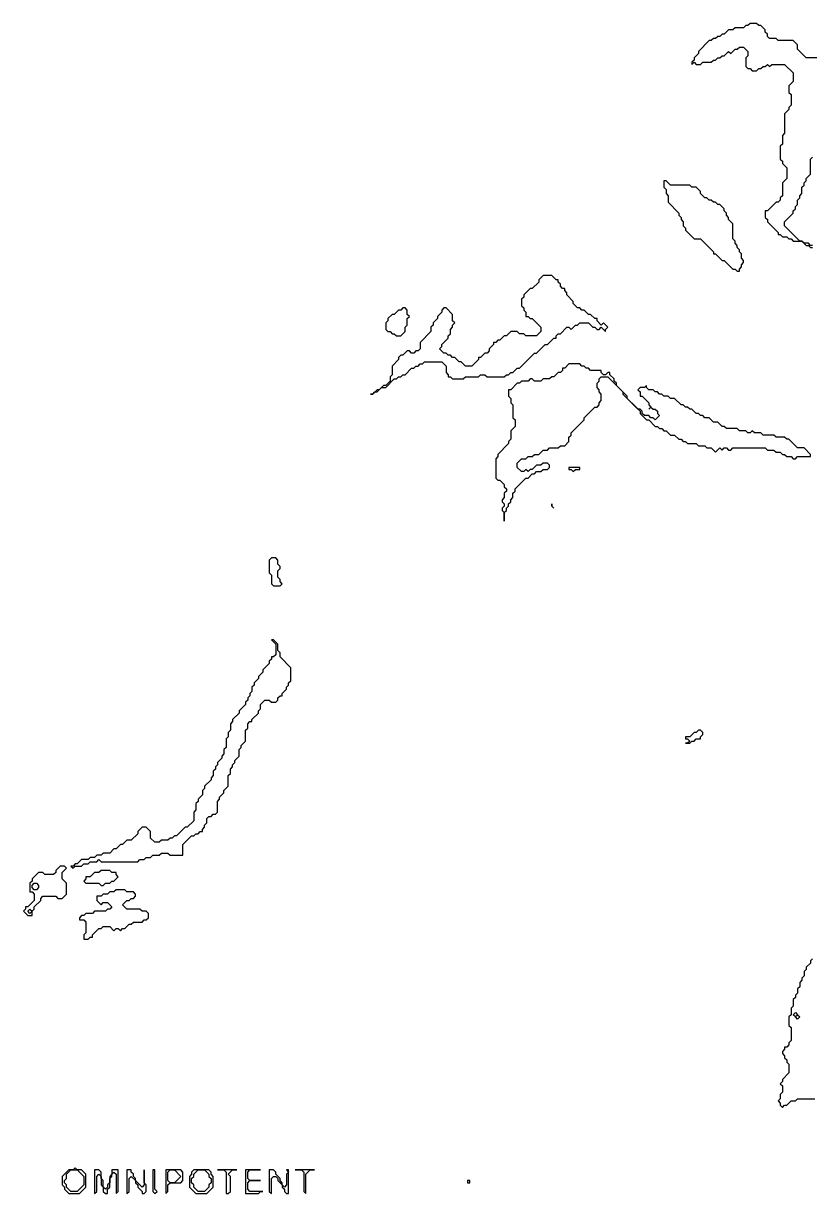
# Model space of a CAD drawing. Header units: millimetres. Extents: x 50 to 500, y 6 to 500.
# Drawn here: x 50.5 to 233.2, y 179 to 450.5 of the extents above; entities that cross this region are included whole.
import ezdxf

# ---------------------------------------------------------------- set-up
doc = ezdxf.new("R2010")
doc.units = ezdxf.units.MM

msp = doc.modelspace()

# ---------------------------------------------------------------- linework, layer by layer
for points in [[(234.5, 442.5), (232, 442.5), (230, 444.5), (230, 445.5), (229, 446.5), (225.5, 446.5), (225, 447), (223.5, 447), (223, 447.5), (223, 448), (222.5, 448.5), (222.5, 449), (221.5, 450), (221, 450), (220.5, 450.5), (219, 450.5), (218.5, 450), (218, 450), (217.5, 449.5), (215.5, 449.5), (215, 449), (214, 449), (213, 448), (212.5, 448), (212, 447.5), (211.5, 447.5), (211, 447), (210.5, 447), (210, 446.5), (209.5, 446.5), (207, 444), (207, 443.5), (206, 442.5), (206, 442), (205.5, 441.5), (205.5, 441), (206, 441.5), (206.5, 441), (207.5, 441), (208, 441.5), (210, 441.5), (210.5, 442), (211, 442), (211.5, 442.5), (212, 442.5), (212.5, 443), (213, 443), (214, 444), (214.5, 443.5), (215.5, 444.5), (216, 444.5), (216.5, 445), (217.5, 445), (218.5, 444), (218.5, 443), (218, 442.5), (218, 440.5), (218.5, 440), (219, 440), (219.5, 439.5), (220.5, 439.5), (221, 440), (221.5, 440), (222, 440.5), (222.5, 440.5), (223, 441), (223.5, 440.5), (224, 441), (227, 441), (229, 439), (229, 437), (228, 436), (228, 434.5), (228.5, 434), (228.5, 431.5), (228, 431), (228, 430.5), (227, 429.5), (227, 425), (226.5, 424.5), (226.5, 422.5), (226, 422), (226, 419), (226.5, 418.5), (226.5, 418), (227.5, 417), (227.5, 414.5), (226.5, 413.5), (226.5, 410.5), (226, 410), (226, 409.5), (225.5, 409), (225, 409), (223, 407), (222.5, 407), (222.5, 405.5), (223, 405), (223, 404.5), (225.5, 402), (225.5, 401.5), (226, 401.5), (226.5, 401), (227.5, 401), (228, 400.5), (228.5, 400.5), (229, 400), (231, 400), (232, 399), (232.5, 399), (233, 398.5), (233.5, 398.5)], [(233.5, 399), (233, 399), (232.5, 399.5), (231.5, 399.5), (231, 400), (230.5, 400), (227, 403.5), (227, 404.5), (229, 406.5), (229, 407), (229.5, 407.5), (229.5, 408), (230, 408.5), (230, 409.5), (230.5, 410), (230.5, 410.5), (231, 411), (231, 412.5), (231.5, 413), (231.5, 413.5), (232, 414), (232, 414.5), (233, 415.5), (233, 419), (233.5, 419.5)], [(233.5, 233.5), (233, 233), (233, 232.5), (232, 231.5), (232, 231), (231.5, 230.5), (231.5, 229.5), (231, 229), (231, 228.5), (230.5, 228), (230.5, 227), (230, 226.5), (230, 225.5), (229.5, 225), (229.5, 224.5), (229, 224), (229, 222.5), (228.5, 222), (228.5, 220.5), (228, 220), (228, 218), (228.5, 217.5), (228.5, 214.5), (228, 214), (228, 213.5), (227.5, 213), (227, 213), (227, 212.5), (226.5, 212), (226.5, 211.5), (227, 211), (227, 210.5), (227.5, 210), (227.5, 209.5), (228, 209), (228, 207), (226.5, 205.5), (226.5, 205), (226, 204.5), (226.5, 204), (226.5, 202.5), (226, 202), (226, 201), (225.5, 200.5), (226, 200), (226, 199.5), (226.5, 199), (227, 199.5), (227.5, 199.5), (228.5, 200.5), (229.5, 200.5), (230, 201), (234, 201)]]:
    msp.add_lwpolyline(points)
for points in [[(199, 414), (199, 412.5), (199.5, 412), (199.5, 411), (200, 410.5), (200, 409), (202.5, 406.5), (202.5, 406), (203, 405.5), (203, 405), (203.5, 404.5), (203.5, 403.5), (204, 403), (204, 402.5), (206, 400.5), (207.5, 400.5), (210.5, 397.5), (210.5, 397), (211, 397), (212.5, 395.5), (213, 395.5), (215, 393.5), (215.5, 393.5), (216, 393), (216.5, 393), (216.5, 393.5), (217, 394), (217, 394.5), (217.5, 395), (217.5, 395.5), (217, 396), (217, 397), (216.5, 397.5), (216.5, 398), (216, 398.5), (216, 399), (215.5, 399.5), (215.5, 400), (215, 400.5), (215, 404), (214, 405), (214, 405.5), (213.5, 406), (213.5, 406.5), (213, 407), (213, 407.5), (212, 408.5), (211.5, 408.5), (211, 409), (210.5, 409), (210, 409.5), (209.5, 409.5), (209, 410), (208.5, 410), (207.5, 411), (207.5, 411.5), (206.5, 412.5), (205.5, 412.5), (205, 413), (200.5, 413), (199.5, 414)], [(171, 392), (170, 391), (170, 390.5), (168.5, 389), (168, 389), (166.5, 387.5), (166.5, 387), (166, 386.5), (166, 385), (166.5, 384.5), (166.5, 384), (167, 383.5), (167, 382.5), (167.5, 382.5), (168, 382), (168.5, 382), (170.5, 380), (170.5, 379), (169.5, 378), (167, 378), (166.5, 378.5), (165.5, 378.5), (165, 379), (163.5, 379), (162.5, 378), (162, 378), (161, 377), (160.5, 377), (160, 376.5), (159.5, 376.5), (159.5, 376), (158.5, 375), (158.5, 374.5), (158, 374), (157.5, 374), (156.5, 373), (156, 373), (156, 372.5), (154.5, 371), (153, 371), (152, 372), (151.5, 372), (150.5, 373), (150, 373), (149.5, 373.5), (149, 373.5), (148.5, 374), (148, 374), (147, 375), (147.5, 375.5), (147.5, 376), (149, 377.5), (149, 378), (149.5, 378.5), (149.5, 379.5), (150, 380), (150, 380.5), (150.5, 381), (150, 381.5), (150, 383), (148.5, 384.5), (148, 384.5), (147.5, 384), (147.5, 383.5), (146.5, 382.5), (146.5, 382), (145.5, 381), (145.5, 380.5), (145, 380), (145, 379), (142.5, 376.5), (142.5, 375), (142, 374.5), (141.5, 374.5), (141, 374), (140.5, 374), (140, 374.5), (139.5, 374.5), (138.5, 373.5), (138, 373.5), (137.5, 373), (137.5, 372.5), (136, 371), (136, 369), (135.5, 368.5), (135.5, 367.5), (134.5, 366.5), (134, 366.5), (133, 365.5), (132.5, 365.5), (131.5, 364.5), (131, 364.5), (131.5, 364.5), (132, 365), (132.5, 365), (133.5, 366), (134.5, 366), (136.5, 368), (137, 368), (137.5, 368.5), (138, 368.5), (138.5, 369), (139, 369), (140.5, 370.5), (141, 370.5), (141.5, 371), (142, 371), (142.5, 371.5), (143, 371.5), (143.5, 372), (147.5, 372), (148.5, 371), (148.5, 369.5), (149, 369), (149, 368.5), (149.5, 368.5), (150, 368), (152.5, 368), (153, 368.5), (156, 368.5), (156.5, 369), (157.5, 369), (158, 368.5), (162, 368.5), (162.5, 369), (163, 369), (163.5, 369.5), (164, 369.5), (165, 370.5), (165.5, 370.5), (169, 374), (169.5, 374), (171.5, 376), (172, 376), (173.5, 377.5), (174, 377.5), (174, 378), (174.5, 378.5), (175, 378.5), (176.5, 380), (177, 380), (177.5, 379.5), (178.5, 380.5), (179, 380.5), (179.5, 381), (181.5, 381), (182.5, 380), (183, 380), (183.5, 379.5), (184, 379.5), (184.5, 380), (185.5, 379), (185.5, 379.5), (186, 380), (185, 381), (184.5, 380.5), (183.5, 381.5), (183.5, 382), (183, 382), (182, 383), (181.5, 383), (180.5, 384), (180, 384), (179.5, 384.5), (179, 384.5), (178, 385.5), (178, 386), (176.5, 387.5), (176.5, 388), (176, 388.5), (176, 389), (175.5, 389), (175, 389.5), (175, 390), (174.5, 390.5), (174.5, 391), (174, 391), (173, 392)], [(138.5, 384.5), (138, 384), (137.5, 384), (136.5, 383), (136, 383), (135, 382), (135, 381.5), (134.5, 381), (134.5, 379.5), (135, 379), (135.5, 379), (136, 378.5), (136.5, 378.5), (137, 378), (138, 378), (139, 379), (139, 380), (139.5, 380.5), (139.5, 382), (140, 382.5), (139.5, 383), (139.5, 384), (139, 384.5)], [(177, 371.5), (176, 370.5), (175.5, 370.5), (175.5, 370), (175, 369.5), (174.5, 369.5), (173.5, 368.5), (173, 368.5), (172.5, 368), (171, 368), (170.5, 367.5), (169, 367.5), (168.5, 368), (168, 368), (167.5, 367.5), (166, 367.5), (165.5, 367), (165, 367), (163.5, 365.5), (163, 365.5), (163, 364), (163.5, 363.5), (163.5, 362.5), (164, 362), (164, 359), (164.5, 358.5), (164.5, 357), (163.5, 356), (163.5, 354), (163, 353.5), (163, 353), (160.5, 350.5), (160.5, 350), (160, 349.5), (160, 345), (160.5, 344.5), (161, 344.5), (162, 343.5), (162, 343), (162.5, 342.5), (162.5, 342), (162, 341.5), (162, 340.5), (161.5, 340), (161.5, 339.5), (162, 339), (162, 338.5), (161.5, 338), (161.5, 337.5), (162, 337), (162, 335), (162, 337), (162.5, 337.5), (162.5, 338), (163, 338.5), (163, 339), (163.5, 339.5), (163.5, 340), (164, 340.5), (164, 341.5), (164.5, 342), (164.5, 342.5), (167, 345), (167.5, 345), (168.5, 346), (169, 346), (169.5, 346.5), (170.5, 346.5), (171, 347), (172, 347), (172.5, 347.5), (172.5, 348), (172, 348.5), (171, 348.5), (170.5, 348), (169.5, 348), (168.5, 347), (168, 347), (167.5, 346.5), (167, 347), (166.5, 346.5), (166, 346.5), (165, 347.5), (165, 348.5), (166, 349.5), (167, 349.5), (167.5, 350), (168.5, 350), (169, 350.5), (170, 350.5), (171, 351.5), (172, 351.5), (172.5, 352), (174.5, 352), (175, 352.5), (176, 352.5), (177, 353.5), (177, 354.5), (177.5, 355), (177.5, 355.5), (180.5, 358.5), (180.5, 359), (183, 361.5), (183.5, 361.5), (184, 362), (184, 362.5), (184.5, 363), (184.5, 364.5), (184, 365), (184, 365.5), (183.5, 366), (183.5, 367), (184, 367.5), (184, 368), (184.5, 368.5), (186, 368.5), (189.5, 365), (189.5, 364.5), (193.5, 360.5), (193.5, 360), (195, 358.5), (195.5, 358.5), (197, 357), (197.5, 357), (198, 356.5), (198.5, 356.5), (199, 356), (199.5, 356), (200.5, 355), (201.5, 355), (202.5, 354), (203, 354), (203.5, 353.5), (204, 353.5), (204.5, 353), (206.5, 353), (207, 352.5), (208.5, 352.5), (209, 352), (210, 352), (211, 351), (212, 352), (212.5, 351.5), (213, 352), (213.5, 352), (214, 351.5), (214.5, 351.5), (215, 352), (222.5, 352), (223, 351.5), (224.5, 351.5), (225, 351), (226, 351), (226.5, 350.5), (227, 350.5), (227.5, 350), (228.5, 350), (229, 349.5), (229.5, 349.5), (230, 350), (233, 350), (233, 350.5), (231.5, 352), (230, 352), (228, 354), (227.5, 354), (227, 354.5), (225, 354.5), (224.5, 355), (222, 355), (221.5, 355.5), (220, 355.5), (219.5, 356), (219, 355.5), (218.5, 355.5), (218, 356), (216.5, 356), (216, 356.5), (213.5, 356.5), (213, 357), (212.5, 357), (211.5, 358), (210.5, 358), (209.5, 359), (208.5, 359), (208, 359.5), (207.5, 359.5), (207, 360), (206.5, 360), (205.5, 361), (205, 361), (204.5, 361.5), (204, 361.5), (203.5, 362), (203, 362), (201.5, 363.5), (200.5, 363.5), (200, 364), (199, 364), (198.5, 364.5), (198, 364.5), (197.5, 365), (197, 365), (196.5, 365.5), (195.5, 365.5), (195, 366), (195, 366.5), (194.5, 366), (193.5, 366), (193, 365.5), (193.5, 365), (193.5, 364), (194, 364), (195.5, 362.5), (195.5, 362), (196, 361.5), (195.5, 361), (196, 361.5), (196.5, 361), (197, 361), (197.5, 360.5), (197.5, 360), (198, 359.5), (197, 358.5), (196.5, 359), (196, 359), (195.5, 359.5), (194.5, 359.5), (194, 360), (194, 360.5), (193.5, 361), (193, 361), (190.5, 363.5), (190.5, 364), (188, 366.5), (188, 367), (187.5, 367.5), (187.5, 368), (186.5, 369), (186.5, 369.5), (186, 369.5), (185.5, 369), (185, 369), (184.5, 369.5), (184.5, 370), (182, 370), (181.5, 370.5), (181, 370.5), (180.5, 371), (180, 371), (179.5, 371.5)], [(177, 347.5), (177, 347), (177.5, 347), (178, 346.5), (178.5, 347), (179.5, 347), (179.5, 347.5)], [(173, 339), (173, 338.5), (173.5, 338), (173, 338.5)], [(108, 326.5), (107.5, 326), (107.5, 323), (108, 322.5), (108, 320.5), (108.5, 320), (110, 320), (110.5, 320.5), (110, 321), (110, 321.5), (109.5, 322), (109.5, 323.5), (110, 324), (110, 324.5), (109.5, 325), (109.5, 326), (109, 326.5)], [(108, 307.5), (109, 306.5), (109, 304), (108.5, 303.5), (108, 303.5), (108, 303), (107.5, 302.5), (107.5, 302), (106, 300.5), (106, 300), (105, 299), (105, 298.5), (104, 297.5), (104, 297), (103.5, 296.5), (103.5, 295.5), (103, 295), (103, 294.5), (102.5, 294), (102.5, 293.5), (102, 293), (102, 292.5), (100.5, 291), (100.5, 290.5), (99, 289), (99, 288.5), (98.5, 288), (98.5, 286.5), (98, 286), (98, 285), (97.5, 284.5), (97.5, 282.5), (97, 282), (97, 281), (96.5, 280.5), (96.5, 280), (95.5, 279), (95.5, 278.5), (95, 278), (95, 277.5), (94.5, 277), (94.5, 276), (94, 275.5), (94, 275), (92.5, 273.5), (92.5, 273), (92, 272.5), (92, 271.5), (91, 270.5), (91, 270), (90.5, 269.5), (90.5, 268), (90, 267.5), (90, 265.5), (88.5, 264), (88, 264), (86, 262), (85.5, 262), (85, 261.5), (84.5, 261.5), (84, 261), (82.5, 261), (82, 260.5), (81, 260.5), (80, 261.5), (80, 263), (79, 264), (78, 264), (77, 263), (77, 262.5), (75.5, 261), (74.5, 261), (73.5, 260), (73, 260), (72, 259), (71.5, 259), (70.5, 258), (69, 258), (68.5, 257.5), (67.5, 257.5), (67, 257), (66, 257), (65.5, 256.5), (64, 256.5), (63, 255.5), (62.5, 255.5), (62, 255), (61.5, 255), (62, 254.5), (62.5, 255), (64, 255), (64.5, 255.5), (65.5, 255.5), (66, 256), (67.5, 256), (68, 256.5), (68.5, 256), (77, 256), (77.5, 256.5), (78.5, 256.5), (79, 257), (80, 257), (80.5, 257.5), (82, 257.5), (82.5, 258), (84, 258), (84.5, 257.5), (87.5, 257.5), (87.5, 260), (89.5, 262), (90, 262), (90.5, 262.5), (91, 262.5), (91.5, 263), (92, 263), (92, 263.5), (92.5, 264), (92.5, 264.5), (93, 265), (93, 266), (93.5, 266.5), (94, 266.5), (94.5, 267), (95, 267), (95.5, 267.5), (95.5, 270), (96, 270.5), (96, 271), (97, 272), (97, 272.5), (98, 273.5), (98, 276), (98.5, 276.5), (98.5, 277.5), (99, 278), (99, 278.5), (99.5, 279), (99.5, 279.5), (100.5, 280.5), (100.5, 282), (101, 282.5), (101, 283), (102, 284), (102, 286.5), (102.5, 287), (102.5, 288), (103, 288.5), (103.5, 288.5), (103.5, 289), (105, 290.5), (105, 291), (105.5, 291.5), (105.5, 292.5), (106.5, 293.5), (107.5, 293.5), (108, 293), (109, 293), (109.5, 293.5), (109.5, 294), (110, 294.5), (110.5, 294.5), (110.5, 295), (111.5, 296), (111.5, 296.5), (112, 297), (112, 297.5), (112.5, 298), (112.5, 301), (110, 303.5), (110, 304.5), (109.5, 305), (109.5, 306.5), (108.5, 307.5)], [(207, 286.5), (206.5, 286), (206, 286), (205, 285), (204, 285), (204, 284.5), (204.5, 284.5), (205, 284), (204.5, 283.5), (204, 283.5), (205, 283.5), (205.5, 284), (206, 284), (206.5, 284.5), (207.5, 284.5), (207.5, 285), (208, 285.5), (208, 286), (207.5, 286.5)], [(59, 255), (58, 254), (58, 253.5), (57.5, 253), (55.5, 253), (55, 253.5), (54, 253.5), (52.5, 252), (52.5, 251.5), (52, 251), (52, 249), (52.5, 249), (53, 248.5), (53, 247), (51.5, 245.5), (51, 245.5), (51, 245), (50.5, 244.5), (51.5, 243.5), (52.5, 243.5), (52.5, 244.5), (53, 245), (53, 245.5), (54.5, 247), (54.5, 247.5), (55, 248), (58, 248), (58.5, 247.5), (59.5, 247.5), (60.5, 248.5), (60.5, 251), (59.5, 252), (59.5, 253.5), (60.5, 254.5), (60, 255)], [(68.5, 254), (68, 253.5), (67, 253.5), (66, 252.5), (65, 252.5), (65, 252), (64.5, 251.5), (65, 251), (68, 251), (68.5, 250.5), (69, 250.5), (69.5, 251), (70.5, 251), (71, 251.5), (71.5, 251.5), (72.5, 252.5), (72, 253), (72, 253.5), (71, 253.5), (70.5, 254)], [(52.5, 250.5), (53, 251), (53.5, 251), (54, 250.5), (54, 250), (53.5, 249.5), (53, 249.5), (52.5, 250)], [(72, 249.5), (71.5, 249), (70.5, 249), (70, 248.5), (69, 248.5), (68.5, 248), (67.5, 248), (67.5, 247), (68.5, 246), (69, 246.5), (70, 246.5), (71, 245.5), (70.5, 245), (70, 245), (69.5, 244.5), (67, 244.5), (66.5, 244), (65, 244), (64.5, 243.5), (64, 243.5), (63.5, 243), (63.5, 242.5), (64.5, 242.5), (65, 242), (65, 239.5), (64.5, 239), (64.5, 238), (65.5, 238), (66, 238.5), (66.5, 238.5), (66.5, 239), (68, 240.5), (68.5, 240.5), (69, 241), (70.5, 241), (71.5, 240), (72, 240.5), (72.5, 240.5), (73, 240), (73.5, 240.5), (74, 240.5), (75, 241.5), (75.5, 241.5), (76, 242), (78, 242), (78.5, 242.5), (79, 242.5), (79.5, 243), (79.5, 244), (79, 244.5), (78, 244.5), (77.5, 245), (74.5, 245), (73.5, 246), (74.5, 247), (75, 247), (75.5, 247.5), (76, 247.5), (76.5, 248), (76.5, 248.5), (76, 249), (74.5, 249), (74, 249.5)], [(51.5, 244.5), (52, 245), (52.5, 244.5), (52, 244)], [(229, 220.5), (229.5, 221), (230, 220.5), (229.5, 220)], [(229.5, 220), (230, 220.5), (230.5, 220), (230, 219.5)], [(62.5, 185), (62, 184.5), (61, 184.5), (59.5, 183), (59.5, 181), (60, 180.5), (60, 180), (61, 179), (63.5, 179), (65, 180.5), (65, 183.5), (64, 184.5), (63, 184.5)], [(61.5, 184.5), (63, 184.5), (64.5, 183), (64.5, 181), (63, 179.5), (61.5, 179.5), (60.5, 180.5), (60.5, 181), (60, 181.5), (60, 182), (60.5, 182.5), (60.5, 183.5)], [(67, 184.5), (67, 179), (67.5, 179.5), (67.5, 183), (68, 183.5), (68.5, 183), (68.5, 181), (69, 180.5), (69, 179.5), (69.5, 179), (70, 179), (70, 180), (70.5, 180.5), (70.5, 182.5), (71, 183), (71, 183.5), (71.5, 184), (72, 183.5), (72, 179), (72.5, 179.5), (72.5, 184.5), (71, 184.5), (71, 183.5), (70.5, 183), (70.5, 181.5), (70, 181), (70, 180.5), (69.5, 180), (69, 180.5), (69, 182), (68.5, 182.5), (68.5, 184), (68, 184.5)], [(74.5, 184.5), (74.5, 179), (75, 179.5), (75, 182.5), (75.5, 183), (76.5, 182), (76.5, 181.5), (77, 181), (77, 180.5), (78, 179.5), (78, 179), (78.5, 179), (79, 179.5), (79, 181), (78.5, 181.5), (78.5, 184.5), (78.5, 181), (78, 180.5), (76.5, 182), (76.5, 182.5), (76, 183), (76, 183.5), (75.5, 184), (75.5, 184.5)], [(80.5, 184.5), (80.5, 179.5), (81, 179), (81.5, 179.5), (81, 180), (81, 184.5)], [(83.5, 184.5), (83.5, 179), (84, 179.5), (84, 181), (84.5, 181.5), (87, 181.5), (87.5, 182), (87.5, 184), (87, 184.5)], [(84, 184), (84.5, 184.5), (85.5, 184.5), (87, 183), (85.5, 181.5), (84.5, 181.5), (84, 182)], [(90, 184.5), (89.5, 184), (89.5, 183.5), (89, 183), (89, 180.5), (90.5, 179), (93, 179), (94.5, 180.5), (94.5, 183), (94, 183.5), (94, 184), (93.5, 184.5)], [(91, 184.5), (92.5, 184.5), (93.5, 183.5), (93.5, 183), (94, 182.5), (94, 181.5), (93.5, 181), (93.5, 180.5), (92.5, 179.5), (91, 179.5), (90, 180.5), (90, 181), (89.5, 181.5), (89.5, 182.5), (90, 183), (90, 183.5)], [(95.5, 184.5), (97, 184.5), (97.5, 184), (97.5, 179), (98, 179), (98.5, 179.5), (98.5, 183), (98, 183.5), (99, 184.5), (100, 184.5)], [(102, 184.5), (102, 179), (105, 179), (105.5, 179.5), (106, 179.5), (103, 179.5), (102.5, 180), (102.5, 181.5), (103, 182), (105.5, 182), (103, 182), (102.5, 182.5), (102.5, 184), (103, 184.5), (105.5, 184.5)], [(107.5, 184.5), (107.5, 179.5), (108, 179), (108, 182.5), (108.5, 183), (109, 183), (109.5, 182.5), (109.5, 182), (110.5, 181), (110.5, 180.5), (111, 180), (111, 179.5), (111.5, 179), (112, 179), (112, 184.5), (111.5, 184.5), (112, 184), (111.5, 183.5), (111.5, 181), (111, 180.5), (110.5, 181), (110.5, 181.5), (110, 182), (110, 182.5), (109, 183.5), (109, 184), (108.5, 184.5)], [(113.5, 184.5), (115, 184.5), (115.5, 184), (115.5, 179.5), (116, 179), (116, 183.5), (117, 184.5), (118, 184.5)], [(153.5, 182), (153.5, 181.5), (154, 181.5), (154, 182)]]:
    msp.add_lwpolyline(points, close=True)

doc.saveas('drawing.dxf')
